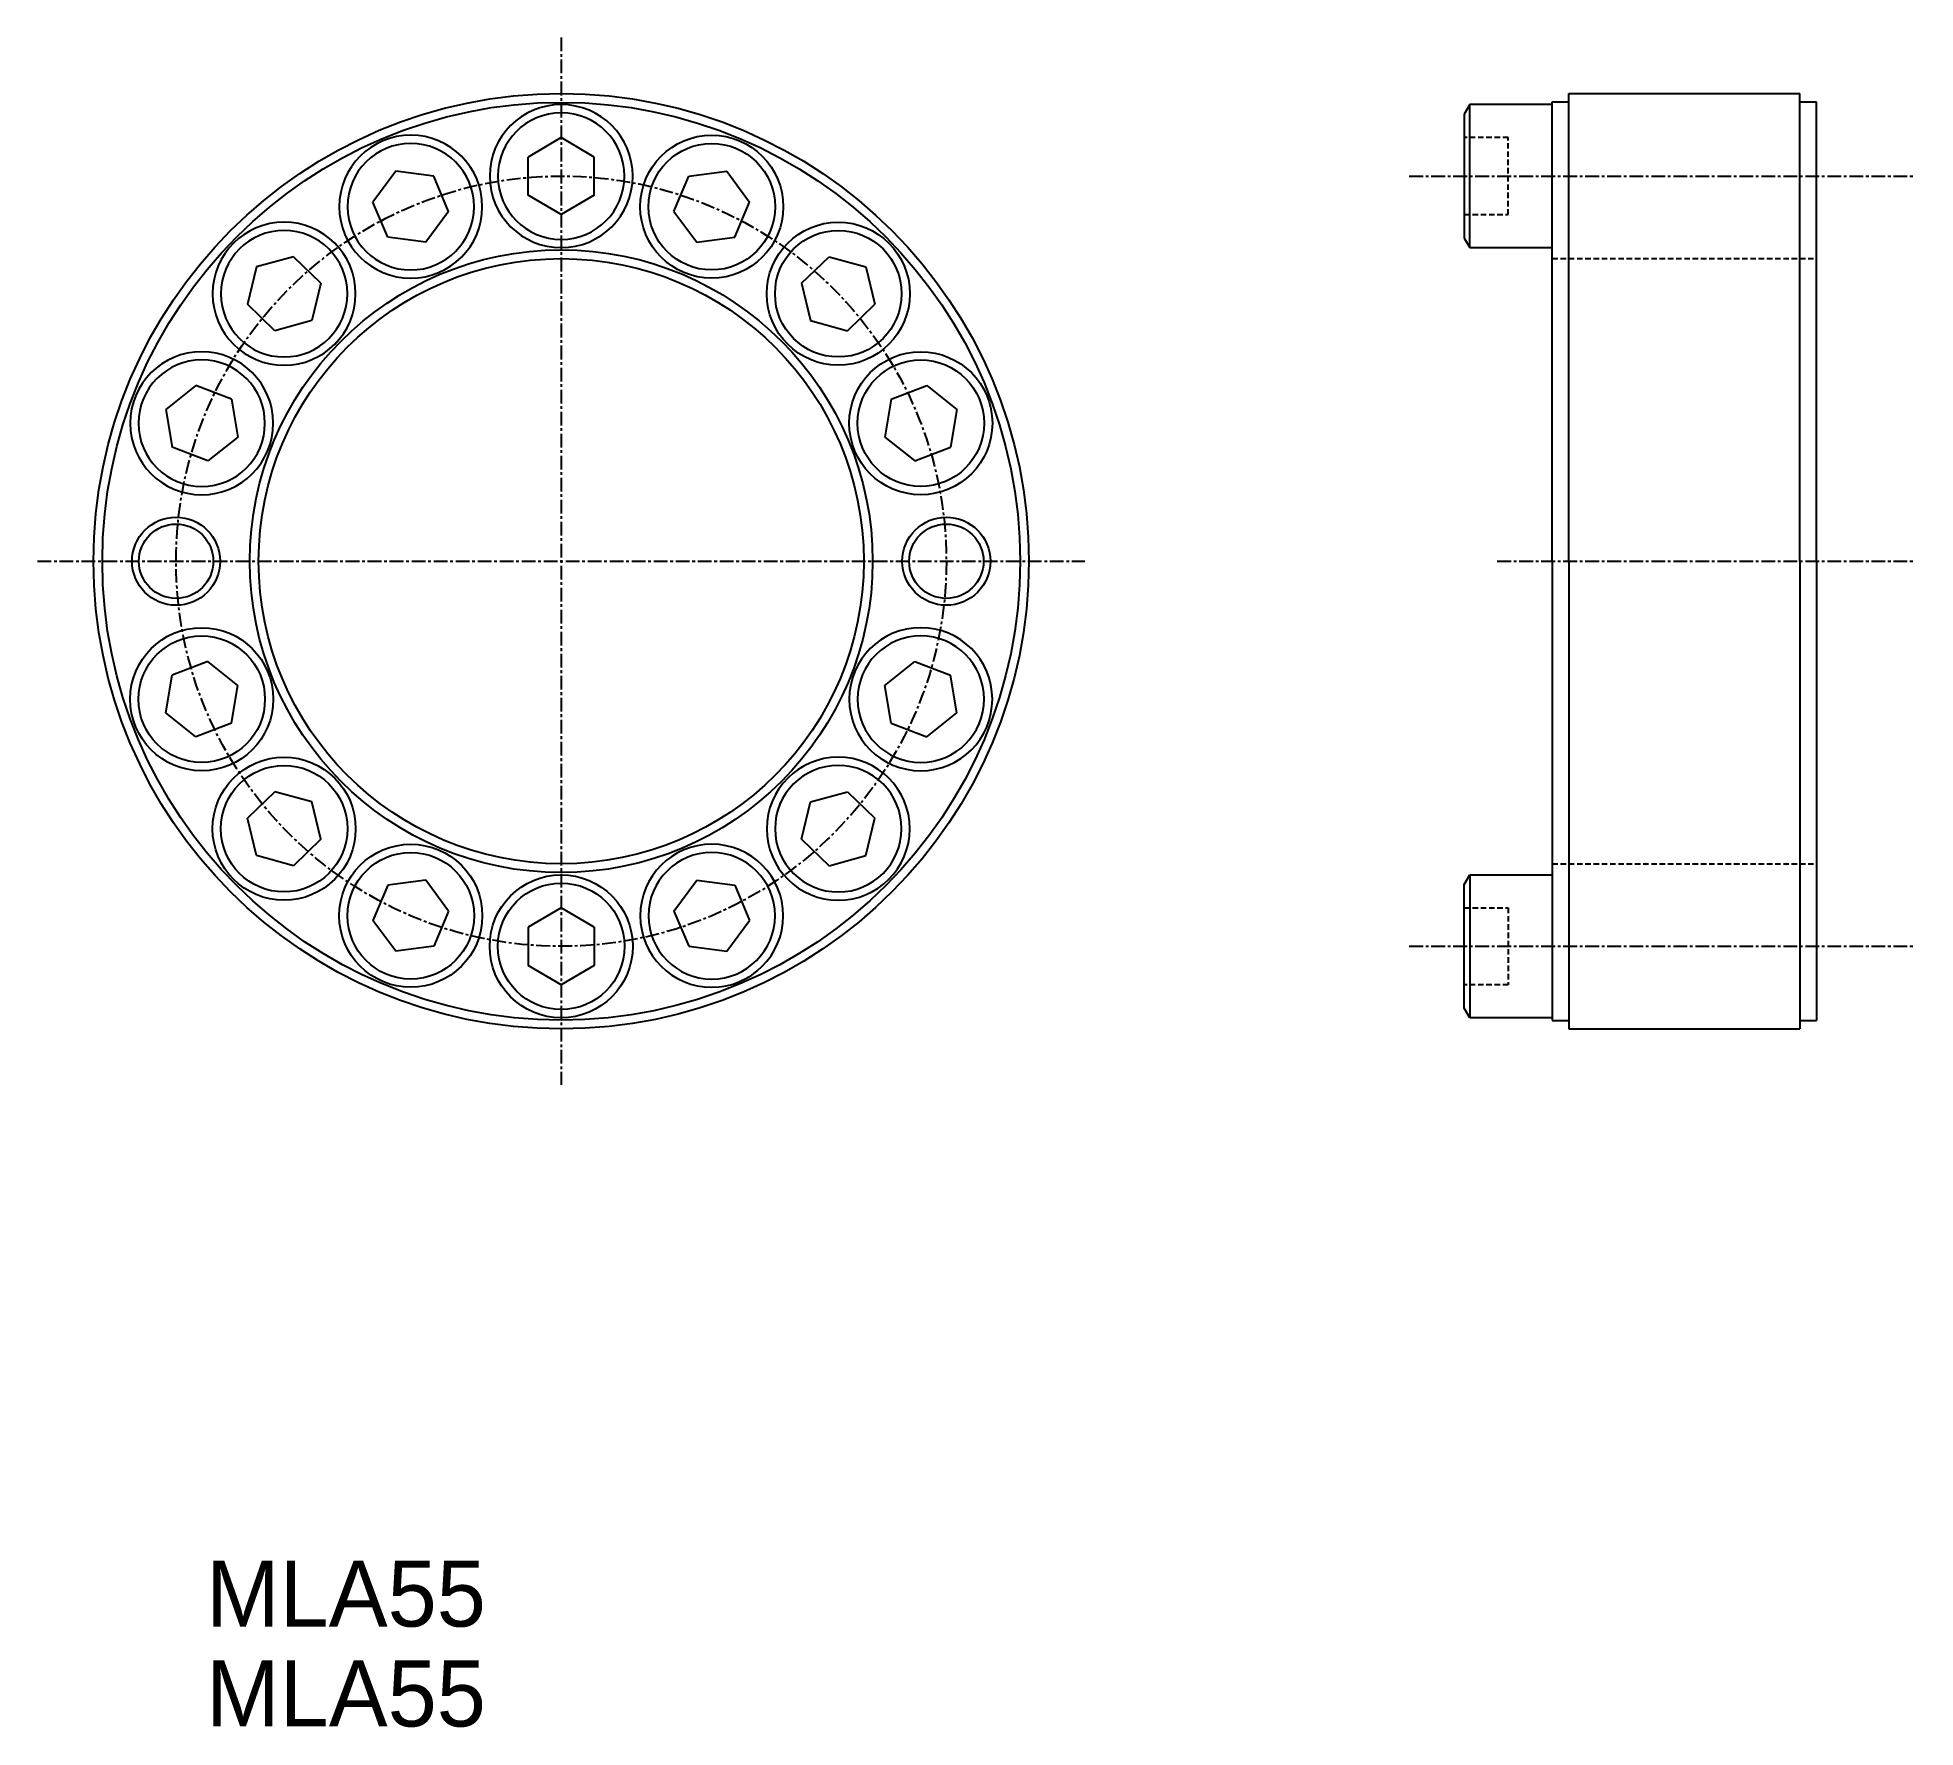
# Model space of a CAD drawing. Extents: x 66 to 237, y 65 to 218.
import ezdxf

# ---------------------------------------------------------------- set-up
doc = ezdxf.new("R2010")
doc.units = 0
doc.linetypes.add('CENTER', pattern=[2, 1.25, -0.25, 0.25, -0.25])
doc.linetypes.add('DASHED', pattern=[0.75, 0.5, -0.25])
doc.layers.get('0').update_dxf_attribs({"linetype": 'CONTINUOUS'})
doc.layers.add('ITTEN', color=7, linetype='CENTER')
doc.layers.add('SAISEN', color=7, linetype='CONTINUOUS')

# ---------------------------------------------------------------- blocks, each defined once
blk = doc.blocks.new('FB58')
at = {"color": 0}
for p, q in [((-3, 1.73205), (0, 3.5)), ((0, 3.5), (3, 1.73205)), ((-3, -1.73205), (-3, 1.73205)), ((3, -1.73205), (3, 1.73205)), ((-3, -1.73205), (0, -3.5)), ((0, -3.5), (3, -1.73205))]:
    blk.add_line(p, q, dxfattribs=at)
for radius in [6.5, 5.74944]:
    blk.add_circle((0, 0), radius, dxfattribs=at)

msp = doc.modelspace()

# ---------------------------------------------------------------- linework, layer by layer
at = {"color": 7, "linetype": 'CONTINUOUS'}
for p, q in [((205.6, 170.9), (205.6, 213.4)), ((205.6, 213.4), (226.6, 213.4)), ((226.6, 170.9), (226.6, 213.4)), ((204.1, 170.9), (204.1, 212.65)), ((204.1, 212.65), (205.6, 212.65)), ((226.6, 212.65), (228.1, 212.65)), ((228.1, 170.9), (228.1, 212.65)), ((204.1, 170.9), (204.1, 129.15)), ((205.6, 170.9), (205.6, 128.4)), ((226.6, 170.9), (226.6, 128.4)), ((228.1, 170.9), (228.1, 129.15)), ((204.1, 129.15), (205.6, 129.15)), ((205.6, 128.4), (226.6, 128.4)), ((226.6, 129.15), (228.1, 129.15))]:
    msp.add_line(p, q, dxfattribs=at)
at = {"color": 0}
for p, q in [((196.6, 212.4), (196.1, 211.53)), ((196.6, 199.4), (196.6, 212.4)), ((204.1, 212.4), (196.6, 212.4)), ((204.1, 199.4), (204.1, 212.4)), ((196.1, 211.53), (196.1, 200.27)), ((196.1, 200.27), (196.6, 199.4)), ((196.6, 199.4), (204.1, 199.4)), ((196.1, 141.53), (196.6, 142.4)), ((196.6, 142.4), (196.6, 129.4)), ((196.6, 142.4), (204.1, 142.4)), ((204.1, 142.4), (204.1, 129.4)), ((196.1, 130.27), (196.1, 141.53)), ((196.6, 129.4), (196.1, 130.27)), ((204.1, 129.4), (196.6, 129.4))]:
    msp.add_line(p, q, dxfattribs=at)
at = {"color": 3, "linetype": 'DASHED'}
for p, q in [((200.1, 209.4), (196.1, 209.4)), ((200.1, 202.4), (200.1, 209.4)), ((196.1, 202.4), (200.1, 202.4)), ((204.1, 198.4), (228.1, 198.4)), ((204.1, 143.4), (228.1, 143.4)), ((196.1, 139.4), (200.1, 139.4)), ((200.1, 139.4), (200.1, 132.4)), ((200.1, 132.4), (196.1, 132.4))]:
    msp.add_line(p, q, dxfattribs=at)
at = {"color": 7, "linetype": 'CONTINUOUS'}
for centre, radius in [((114.03, 170.9), 42.5), ((114.03, 170.9), 41.7), ((114.03, 170.9), 28.3), ((114.03, 170.9), 27.5), ((79.03, 170.9), 3.38), ((149.03, 170.9), 3.38)]:
    msp.add_circle(centre, radius, dxfattribs=at)
at = {"layer": 'ITTEN', "color": 1, "linetype": 'CENTER'}
for p, q in [((114.03, 218.49), (114.03, 123.31)), ((191.1, 205.9), (237.1, 205.9)), ((66.44, 170.9), (161.62, 170.9)), ((199.1, 170.9), (237.1, 170.9)), ((191.1, 135.9), (237.1, 135.9))]:
    msp.add_line(p, q, dxfattribs=at)
msp.add_circle((114.03, 170.9), 35, dxfattribs=at)
at = {"layer": 'SAISEN'}
for centre in [(79.03, 170.9), (149.03, 170.9)]:
    msp.add_circle(centre, 4, dxfattribs=at)

# ---------------------------------------------------------------- block references
at = {"color": 7, "linetype": 'CONTINUOUS', "xscale": -1}
for p, rotation in [((100.36, 203.12), 23.00000000000007), ((88.85, 195.21), 46.00000000000006), ((81.36, 183.44), 69), ((146.71, 158.36), 248.9999999999998), ((139.21, 146.59), 226), ((127.71, 138.68), 203)]:
    msp.add_blockref('FB58', p, dxfattribs=dict(at, rotation=rotation))
msp.add_blockref('FB58', (114.03, 205.9), dxfattribs=at)
at = {"color": 7, "linetype": 'CONTINUOUS'}
for p, rotation in [((127.71, 203.12), 336.9999999999998), ((139.21, 195.21), 313.9999999999998), ((146.71, 183.44), 291), ((81.36, 158.36), 111), ((88.85, 146.59), 134), ((100.36, 138.68), 156.9999999999998), ((114.03, 135.9), 180)]:
    msp.add_blockref('FB58', p, dxfattribs=dict(at, rotation=rotation))

# ---------------------------------------------------------------- texts
for p in [(81.76, 74.08), (81.76, 65)]:
    msp.add_text('MLA55', height=6, dxfattribs=at).set_placement(p)

doc.saveas('drawing.dxf')
